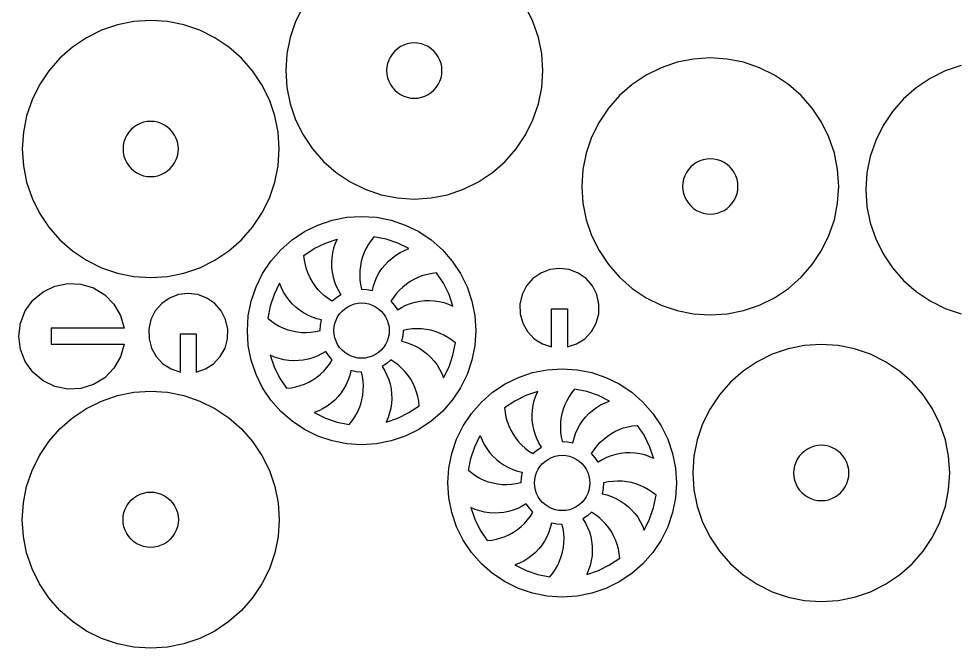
# Model space of a CAD drawing. Extents: x -629.5 to -535.7, y 368.1 to 423.3.
# Drawn here: x -629.54 to -599.98, y 370 to 389.8 of the extents above; entities that cross this region are included whole.
import ezdxf

# ---------------------------------------------------------------- set-up
doc = ezdxf.new("R2010")
doc.units = 0
doc.header["$MEASUREMENT"] = 0
doc.layers.get('0').update_dxf_attribs({"linetype": 'CONTINUOUS'})

msp = doc.modelspace()

# ---------------------------------------------------------------- linework, layer by layer
for points in [[(-620.593, 390.193), (-620.827, 389.719), (-620.997, 389.218), (-621.1, 388.7), (-621.134, 388.172), (-621.1, 387.645), (-620.997, 387.126), (-620.827, 386.625), (-620.593, 386.151), (-620.299, 385.712), (-619.951, 385.314), (-619.553, 384.966), (-619.113, 384.672), (-618.639, 384.438), (-618.139, 384.268), (-617.62, 384.165), (-617.093, 384.13), (-616.565, 384.165), (-616.046, 384.268), (-615.546, 384.438), (-615.072, 384.672), (-614.632, 384.966), (-614.235, 385.314), (-613.886, 385.712), (-613.592, 386.151), (-613.358, 386.625), (-613.188, 387.126), (-613.085, 387.645), (-613.051, 388.172), (-613.085, 388.7), (-613.188, 389.218), (-613.358, 389.719), (-613.592, 390.193)], [(-599.888, 388.331), (-600.389, 388.161), (-600.863, 387.927), (-601.303, 387.633), (-601.7, 387.285), (-602.049, 386.887), (-602.342, 386.448), (-602.576, 385.973), (-602.746, 385.473), (-602.849, 384.954), (-602.884, 384.427), (-602.849, 383.899), (-602.746, 383.38), (-602.576, 382.88), (-602.342, 382.406), (-602.049, 381.966), (-601.7, 381.569), (-601.303, 381.22), (-600.863, 380.926), (-600.389, 380.692), (-599.888, 380.522)]]:
    msp.add_lwpolyline(points)
for points in [[(-627.847, 388.912), (-628.245, 388.564), (-628.593, 388.166), (-628.887, 387.726), (-629.121, 387.252), (-629.291, 386.752), (-629.394, 386.233), (-629.429, 385.706), (-629.394, 385.178), (-629.291, 384.659), (-629.121, 384.159), (-628.887, 383.685), (-628.593, 383.245), (-628.245, 382.848), (-627.847, 382.499), (-627.408, 382.205), (-626.933, 381.971), (-626.433, 381.801), (-625.914, 381.698), (-625.387, 381.664), (-624.859, 381.698), (-624.341, 381.801), (-623.84, 381.971), (-623.366, 382.205), (-622.926, 382.499), (-622.529, 382.848), (-622.18, 383.245), (-621.886, 383.685), (-621.653, 384.159), (-621.483, 384.659), (-621.379, 385.178), (-621.345, 385.706), (-621.379, 386.233), (-621.483, 386.752), (-621.653, 387.252), (-621.886, 387.726), (-622.18, 388.166), (-622.529, 388.564), (-622.926, 388.912), (-623.366, 389.206), (-623.84, 389.44), (-624.341, 389.61), (-624.859, 389.713), (-625.387, 389.747), (-625.914, 389.713), (-626.433, 389.61), (-626.933, 389.44), (-627.408, 389.206)], [(-616.563, 388.862), (-616.658, 388.926), (-616.76, 388.976), (-616.867, 389.013), (-616.979, 389.035), (-617.093, 389.042), (-617.206, 389.035), (-617.318, 389.013), (-617.426, 388.976), (-617.528, 388.926), (-617.622, 388.862), (-617.708, 388.787), (-617.783, 388.702), (-617.846, 388.607), (-617.896, 388.505), (-617.933, 388.397), (-617.955, 388.286), (-617.963, 388.172), (-617.955, 388.059), (-617.933, 387.947), (-617.896, 387.839), (-617.846, 387.737), (-617.783, 387.643), (-617.708, 387.557), (-617.622, 387.482), (-617.528, 387.419), (-617.426, 387.368), (-617.318, 387.332), (-617.206, 387.31), (-617.093, 387.302), (-616.979, 387.31), (-616.867, 387.332), (-616.76, 387.368), (-616.658, 387.419), (-616.563, 387.482), (-616.477, 387.557), (-616.402, 387.643), (-616.339, 387.737), (-616.289, 387.839), (-616.252, 387.947), (-616.23, 388.059), (-616.223, 388.172), (-616.23, 388.286), (-616.252, 388.397), (-616.289, 388.505), (-616.339, 388.607), (-616.402, 388.702), (-616.477, 388.787)], [(-610.985, 382.068), (-610.637, 381.67), (-610.239, 381.322), (-609.8, 381.028), (-609.326, 380.794), (-608.825, 380.624), (-608.306, 380.521), (-607.779, 380.487), (-607.251, 380.521), (-606.733, 380.624), (-606.232, 380.794), (-605.758, 381.028), (-605.318, 381.322), (-604.921, 381.67), (-604.572, 382.068), (-604.278, 382.508), (-604.045, 382.982), (-603.875, 383.482), (-603.772, 384.001), (-603.737, 384.528), (-603.772, 385.056), (-603.875, 385.575), (-604.045, 386.075), (-604.278, 386.549), (-604.572, 386.989), (-604.921, 387.386), (-605.318, 387.735), (-605.758, 388.029), (-606.232, 388.263), (-606.733, 388.433), (-607.251, 388.536), (-607.779, 388.57), (-608.306, 388.536), (-608.825, 388.433), (-609.326, 388.263), (-609.8, 388.029), (-610.239, 387.735), (-610.637, 387.386), (-610.985, 386.989), (-611.279, 386.549), (-611.513, 386.075), (-611.683, 385.575), (-611.786, 385.056), (-611.821, 384.528), (-611.786, 384.001), (-611.683, 383.482), (-611.513, 382.982), (-611.279, 382.508)], [(-625.916, 386.396), (-626.002, 386.321), (-626.077, 386.235), (-626.14, 386.141), (-626.19, 386.039), (-626.227, 385.931), (-626.249, 385.819), (-626.257, 385.706), (-626.249, 385.592), (-626.227, 385.48), (-626.19, 385.373), (-626.14, 385.271), (-626.077, 385.176), (-626.002, 385.09), (-625.916, 385.015), (-625.822, 384.952), (-625.72, 384.902), (-625.612, 384.865), (-625.5, 384.843), (-625.387, 384.836), (-625.273, 384.843), (-625.162, 384.865), (-625.054, 384.902), (-624.952, 384.952), (-624.857, 385.015), (-624.771, 385.09), (-624.696, 385.176), (-624.633, 385.271), (-624.583, 385.373), (-624.546, 385.48), (-624.524, 385.592), (-624.517, 385.706), (-624.524, 385.819), (-624.546, 385.931), (-624.583, 386.039), (-624.633, 386.141), (-624.696, 386.235), (-624.771, 386.321), (-624.857, 386.396), (-624.952, 386.459), (-625.054, 386.509), (-625.162, 386.546), (-625.273, 386.568), (-625.387, 386.576), (-625.5, 386.568), (-625.612, 386.546), (-625.72, 386.509), (-625.822, 386.459)], [(-606.916, 384.642), (-606.938, 384.754), (-606.975, 384.861), (-607.025, 384.963), (-607.089, 385.058), (-607.164, 385.144), (-607.249, 385.219), (-607.344, 385.282), (-607.446, 385.332), (-607.554, 385.369), (-607.665, 385.391), (-607.779, 385.398), (-607.892, 385.391), (-608.004, 385.369), (-608.112, 385.332), (-608.214, 385.282), (-608.308, 385.219), (-608.394, 385.144), (-608.469, 385.058), (-608.532, 384.963), (-608.583, 384.861), (-608.619, 384.754), (-608.641, 384.642), (-608.649, 384.528), (-608.641, 384.415), (-608.619, 384.303), (-608.583, 384.196), (-608.532, 384.093), (-608.469, 383.999), (-608.394, 383.913), (-608.308, 383.838), (-608.214, 383.775), (-608.112, 383.725), (-608.004, 383.688), (-607.892, 383.666), (-607.779, 383.658), (-607.665, 383.666), (-607.554, 383.688), (-607.446, 383.725), (-607.344, 383.775), (-607.249, 383.838), (-607.164, 383.913), (-607.089, 383.999), (-607.025, 384.093), (-606.975, 384.196), (-606.938, 384.303), (-606.916, 384.415), (-606.909, 384.528)], [(-615.279, 379.063), (-615.43, 378.617), (-615.638, 378.196), (-615.899, 377.805), (-616.209, 377.451), (-616.563, 377.141), (-616.954, 376.88), (-617.375, 376.672), (-617.821, 376.521), (-618.282, 376.429), (-618.751, 376.398), (-619.22, 376.429), (-619.681, 376.521), (-620.126, 376.672), (-620.548, 376.88), (-620.939, 377.141), (-621.293, 377.451), (-621.603, 377.805), (-621.864, 378.196), (-622.072, 378.617), (-622.223, 379.063), (-622.315, 379.524), (-622.345, 379.993), (-622.315, 380.462), (-622.223, 380.923), (-622.072, 381.368), (-621.864, 381.79), (-621.603, 382.181), (-621.293, 382.535), (-620.939, 382.845), (-620.548, 383.106), (-620.126, 383.314), (-619.681, 383.465), (-619.22, 383.557), (-618.751, 383.587), (-618.282, 383.557), (-617.821, 383.465), (-617.375, 383.314), (-616.954, 383.106), (-616.563, 382.845), (-616.209, 382.535), (-615.899, 382.181), (-615.638, 381.79), (-615.43, 381.368), (-615.279, 380.923), (-615.187, 380.462), (-615.156, 379.993), (-615.187, 379.524)], [(-620.52, 382.065), (-620.548, 382.209), (-620.564, 382.355), (-620.24, 382.572), (-619.89, 382.744), (-619.522, 382.869), (-619.582, 382.729), (-619.631, 382.584), (-619.667, 382.436), (-619.689, 382.285), (-619.699, 382.132), (-619.695, 381.98), (-619.678, 381.828), (-619.648, 381.678), (-619.605, 381.532), (-619.55, 381.389), (-619.482, 381.253), (-619.403, 381.122), (-619.545, 381.027), (-619.673, 380.915), (-619.796, 380.994), (-619.913, 381.083), (-620.022, 381.182), (-620.123, 381.288), (-620.215, 381.403), (-620.297, 381.525), (-620.369, 381.652), (-620.431, 381.786), (-620.481, 381.924)], [(-618.751, 381.297), (-618.581, 381.286), (-618.413, 381.252), (-618.377, 381.401), (-618.328, 381.545), (-618.267, 381.685), (-618.193, 381.819), (-618.109, 381.946), (-618.014, 382.065), (-617.908, 382.176), (-617.794, 382.277), (-617.671, 382.368), (-617.541, 382.448), (-617.404, 382.516), (-617.262, 382.572), (-617.611, 382.744), (-617.98, 382.869), (-618.362, 382.945), (-618.454, 382.831), (-618.537, 382.709), (-618.609, 382.582), (-618.671, 382.448), (-618.722, 382.311), (-618.761, 382.169), (-618.789, 382.025), (-618.805, 381.879), (-618.809, 381.732), (-618.802, 381.586), (-618.782, 381.44)], [(-612.525, 381.951), (-612.828, 381.914), (-613.113, 381.804), (-613.363, 381.628), (-613.562, 381.398), (-613.7, 381.125), (-613.768, 380.827), (-613.761, 380.522), (-613.681, 380.228), (-613.531, 379.961), (-613.322, 379.739), (-613.064, 379.575), (-612.775, 379.478), (-612.775, 380.675), (-612.275, 380.675), (-612.275, 379.478), (-611.985, 379.575), (-611.728, 379.739), (-611.519, 379.961), (-611.369, 380.228), (-611.289, 380.522), (-611.282, 380.827), (-611.35, 381.125), (-611.487, 381.398), (-611.687, 381.628), (-611.937, 381.804), (-612.222, 381.914)], [(-617.717, 380.787), (-617.622, 380.645), (-617.491, 380.724), (-617.354, 380.792), (-617.212, 380.847), (-617.066, 380.89), (-616.916, 380.92), (-616.764, 380.937), (-616.611, 380.941), (-616.459, 380.931), (-616.308, 380.909), (-616.16, 380.873), (-616.015, 380.824), (-615.875, 380.764), (-616, 381.133), (-616.172, 381.482), (-616.389, 381.806), (-616.534, 381.79), (-616.679, 381.762), (-616.82, 381.723), (-616.958, 381.673), (-617.091, 381.611), (-617.219, 381.539), (-617.341, 381.457), (-617.456, 381.365), (-617.562, 381.264), (-617.661, 381.155), (-617.75, 381.038), (-617.829, 380.915)], [(-628.515, 380.065), (-628.515, 379.565), (-626.223, 379.565), (-626.335, 379.166), (-626.543, 378.808), (-626.832, 378.511), (-627.186, 378.296), (-627.582, 378.174), (-627.996, 378.153), (-628.402, 378.236), (-628.775, 378.415), (-629.092, 378.682), (-629.334, 379.018), (-629.486, 379.404), (-629.537, 379.815), (-629.486, 380.226), (-629.334, 380.612), (-629.092, 380.949), (-628.775, 381.215), (-628.402, 381.395), (-627.996, 381.477), (-627.582, 381.457), (-627.186, 381.335), (-626.832, 381.119), (-626.543, 380.823), (-626.335, 380.464), (-626.223, 380.065)], [(-621.502, 381.132), (-621.627, 380.764), (-621.703, 380.382), (-621.589, 380.29), (-621.467, 380.207), (-621.34, 380.135), (-621.206, 380.073), (-621.069, 380.022), (-620.927, 379.983), (-620.783, 379.955), (-620.637, 379.939), (-620.49, 379.935), (-620.344, 379.942), (-620.198, 379.962), (-620.055, 379.993), (-620.043, 380.163), (-620.01, 380.33), (-620.159, 380.367), (-620.303, 380.416), (-620.443, 380.477), (-620.577, 380.55), (-620.704, 380.635), (-620.823, 380.73), (-620.934, 380.836), (-621.035, 380.95), (-621.126, 381.073), (-621.206, 381.203), (-621.274, 381.34), (-621.33, 381.482)], [(-624.454, 379.888), (-623.954, 379.888), (-623.954, 378.691), (-623.664, 378.789), (-623.407, 378.953), (-623.197, 379.175), (-623.048, 379.441), (-622.967, 379.736), (-622.961, 380.041), (-623.028, 380.339), (-623.166, 380.611), (-623.366, 380.842), (-623.616, 381.018), (-623.901, 381.127), (-624.204, 381.165), (-624.507, 381.127), (-624.792, 381.018), (-625.041, 380.842), (-625.241, 380.611), (-625.379, 380.339), (-625.447, 380.041), (-625.44, 379.736), (-625.36, 379.441), (-625.21, 379.175), (-625, 378.953), (-624.743, 378.789), (-624.454, 378.691)], [(-618.976, 380.833), (-618.864, 380.856), (-618.751, 380.863), (-618.637, 380.856), (-618.526, 380.833), (-618.418, 380.797), (-618.316, 380.746), (-618.221, 380.683), (-618.136, 380.608), (-618.061, 380.523), (-617.997, 380.428), (-617.947, 380.326), (-617.911, 380.218), (-617.888, 380.107), (-617.881, 379.993), (-617.888, 379.879), (-617.911, 379.768), (-617.947, 379.66), (-617.997, 379.558), (-618.061, 379.463), (-618.136, 379.378), (-618.221, 379.303), (-618.316, 379.239), (-618.418, 379.189), (-618.526, 379.153), (-618.637, 379.13), (-618.751, 379.123), (-618.864, 379.13), (-618.976, 379.153), (-619.084, 379.189), (-619.186, 379.239), (-619.281, 379.303), (-619.366, 379.378), (-619.441, 379.463), (-619.504, 379.558), (-619.555, 379.66), (-619.591, 379.768), (-619.613, 379.879), (-619.621, 379.993), (-619.613, 380.107), (-619.591, 380.218), (-619.555, 380.326), (-619.504, 380.428), (-619.441, 380.523), (-619.366, 380.608), (-619.281, 380.683), (-619.186, 380.746), (-619.084, 380.797)], [(-615.799, 379.604), (-615.913, 379.696), (-616.035, 379.779), (-616.162, 379.851), (-616.295, 379.913), (-616.433, 379.964), (-616.575, 380.003), (-616.719, 380.031), (-616.865, 380.047), (-617.012, 380.051), (-617.158, 380.044), (-617.304, 380.024), (-617.447, 379.993), (-617.458, 379.823), (-617.492, 379.656), (-617.343, 379.619), (-617.199, 379.57), (-617.059, 379.509), (-616.925, 379.436), (-616.798, 379.351), (-616.678, 379.256), (-616.568, 379.15), (-616.467, 379.036), (-616.376, 378.913), (-616.296, 378.783), (-616.228, 378.646), (-616.172, 378.504), (-616, 378.853), (-615.875, 379.222)], [(-604.288, 379.557), (-604.815, 379.523), (-605.334, 379.419), (-605.834, 379.25), (-606.309, 379.016), (-606.748, 378.722), (-607.146, 378.373), (-607.494, 377.976), (-607.788, 377.536), (-608.022, 377.062), (-608.192, 376.561), (-608.295, 376.043), (-608.33, 375.515), (-608.295, 374.988), (-608.192, 374.469), (-608.022, 373.969), (-607.788, 373.494), (-607.494, 373.055), (-607.146, 372.657), (-606.748, 372.309), (-606.309, 372.015), (-605.834, 371.781), (-605.334, 371.611), (-604.815, 371.508), (-604.288, 371.474), (-603.76, 371.508), (-603.242, 371.611), (-602.741, 371.781), (-602.267, 372.015), (-601.827, 372.309), (-601.43, 372.657), (-601.081, 373.055), (-600.787, 373.494), (-600.554, 373.969), (-600.384, 374.469), (-600.28, 374.988), (-600.246, 375.515), (-600.28, 376.043), (-600.384, 376.561), (-600.554, 377.062), (-600.787, 377.536), (-601.081, 377.976), (-601.43, 378.373), (-601.827, 378.722), (-602.267, 379.016), (-602.741, 379.25), (-603.242, 379.419), (-603.76, 379.523)], [(-621.113, 378.18), (-620.967, 378.196), (-620.823, 378.224), (-620.682, 378.263), (-620.544, 378.313), (-620.41, 378.375), (-620.283, 378.447), (-620.161, 378.529), (-620.046, 378.621), (-619.94, 378.722), (-619.841, 378.831), (-619.752, 378.948), (-619.673, 379.071), (-619.785, 379.199), (-619.88, 379.341), (-620.011, 379.262), (-620.147, 379.194), (-620.29, 379.139), (-620.436, 379.096), (-620.586, 379.066), (-620.738, 379.049), (-620.89, 379.045), (-621.043, 379.055), (-621.194, 379.077), (-621.342, 379.113), (-621.487, 379.161), (-621.627, 379.222), (-621.502, 378.853), (-621.33, 378.504)], [(-616.938, 377.631), (-616.954, 377.777), (-616.982, 377.921), (-617.021, 378.062), (-617.071, 378.2), (-617.133, 378.333), (-617.205, 378.461), (-617.287, 378.583), (-617.379, 378.698), (-617.48, 378.804), (-617.589, 378.903), (-617.705, 378.992), (-617.829, 379.071), (-617.957, 378.959), (-618.099, 378.864), (-618.02, 378.733), (-617.952, 378.596), (-617.897, 378.454), (-617.854, 378.308), (-617.824, 378.158), (-617.807, 378.006), (-617.803, 377.853), (-617.813, 377.701), (-617.835, 377.55), (-617.871, 377.402), (-617.919, 377.257), (-617.98, 377.117), (-617.611, 377.242), (-617.262, 377.414)], [(-619.14, 377.041), (-619.048, 377.155), (-618.965, 377.277), (-618.893, 377.404), (-618.831, 377.538), (-618.78, 377.675), (-618.741, 377.817), (-618.713, 377.961), (-618.697, 378.107), (-618.692, 378.254), (-618.7, 378.4), (-618.72, 378.546), (-618.751, 378.689), (-618.921, 378.7), (-619.088, 378.734), (-619.125, 378.585), (-619.174, 378.441), (-619.235, 378.301), (-619.308, 378.167), (-619.393, 378.04), (-619.488, 377.92), (-619.594, 377.81), (-619.708, 377.709), (-619.831, 377.618), (-619.961, 377.538), (-620.098, 377.47), (-620.24, 377.414), (-619.89, 377.242), (-619.522, 377.117)], [(-615.291, 377.389), (-614.981, 377.742), (-614.627, 378.052), (-614.236, 378.314), (-613.815, 378.522), (-613.369, 378.673), (-612.908, 378.764), (-612.439, 378.795), (-611.97, 378.764), (-611.509, 378.673), (-611.063, 378.522), (-610.642, 378.314), (-610.251, 378.052), (-609.897, 377.742), (-609.587, 377.389), (-609.326, 376.998), (-609.118, 376.576), (-608.967, 376.131), (-608.875, 375.67), (-608.844, 375.201), (-608.875, 374.731), (-608.967, 374.27), (-609.118, 373.825), (-609.326, 373.403), (-609.587, 373.012), (-609.897, 372.659), (-610.251, 372.349), (-610.642, 372.088), (-611.063, 371.88), (-611.509, 371.729), (-611.97, 371.637), (-612.439, 371.606), (-612.908, 371.637), (-613.369, 371.729), (-613.815, 371.88), (-614.236, 372.088), (-614.627, 372.349), (-614.981, 372.659), (-615.291, 373.012), (-615.552, 373.403), (-615.76, 373.825), (-615.911, 374.27), (-616.003, 374.731), (-616.033, 375.201), (-616.003, 375.67), (-615.911, 376.131), (-615.76, 376.576), (-615.552, 376.998)], [(-629.429, 374.045), (-629.394, 374.572), (-629.291, 375.091), (-629.121, 375.591), (-628.887, 376.066), (-628.593, 376.505), (-628.245, 376.903), (-627.847, 377.251), (-627.408, 377.545), (-626.933, 377.779), (-626.433, 377.949), (-625.914, 378.052), (-625.387, 378.087), (-624.859, 378.052), (-624.341, 377.949), (-623.84, 377.779), (-623.366, 377.545), (-622.926, 377.251), (-622.529, 376.903), (-622.18, 376.505), (-621.886, 376.066), (-621.653, 375.591), (-621.483, 375.091), (-621.379, 374.572), (-621.345, 374.045), (-621.379, 373.517), (-621.483, 372.999), (-621.653, 372.498), (-621.886, 372.024), (-622.18, 371.584), (-622.529, 371.187), (-622.926, 370.838), (-623.366, 370.544), (-623.84, 370.311), (-624.341, 370.141), (-624.859, 370.037), (-625.387, 370.003), (-625.914, 370.037), (-626.433, 370.141), (-626.933, 370.311), (-627.408, 370.544), (-627.847, 370.838), (-628.245, 371.187), (-628.593, 371.584), (-628.887, 372.024), (-629.121, 372.498), (-629.291, 372.999), (-629.394, 373.517)], [(-613.361, 376.123), (-613.233, 376.235), (-613.091, 376.33), (-613.17, 376.46), (-613.238, 376.597), (-613.293, 376.739), (-613.336, 376.886), (-613.366, 377.036), (-613.383, 377.187), (-613.387, 377.34), (-613.377, 377.493), (-613.355, 377.644), (-613.319, 377.792), (-613.27, 377.937), (-613.21, 378.077), (-613.579, 377.952), (-613.928, 377.779), (-614.252, 377.563), (-614.236, 377.417), (-614.208, 377.273), (-614.169, 377.131), (-614.119, 376.993), (-614.057, 376.86), (-613.985, 376.732), (-613.903, 376.611), (-613.811, 376.496), (-613.71, 376.389), (-613.601, 376.291), (-613.484, 376.202)], [(-612.297, 377.789), (-612.359, 377.656), (-612.41, 377.518), (-612.449, 377.377), (-612.477, 377.233), (-612.493, 377.087), (-612.497, 376.94), (-612.49, 376.793), (-612.47, 376.648), (-612.439, 376.504), (-612.269, 376.493), (-612.102, 376.46), (-612.065, 376.608), (-612.016, 376.753), (-611.955, 376.893), (-611.882, 377.027), (-611.797, 377.154), (-611.702, 377.273), (-611.596, 377.384), (-611.482, 377.485), (-611.359, 377.575), (-611.229, 377.655), (-611.092, 377.723), (-610.95, 377.779), (-611.299, 377.952), (-611.668, 378.077), (-612.05, 378.153), (-612.142, 378.039), (-612.225, 377.917)], [(-610.223, 376.998), (-610.077, 377.013), (-609.86, 376.69), (-609.688, 376.34), (-609.563, 375.971), (-609.703, 376.032), (-609.848, 376.081), (-609.996, 376.116), (-610.147, 376.139), (-610.299, 376.148), (-610.452, 376.145), (-610.604, 376.128), (-610.754, 376.098), (-610.9, 376.055), (-611.042, 375.999), (-611.179, 375.932), (-611.31, 375.853), (-611.405, 375.994), (-611.517, 376.123), (-611.438, 376.246), (-611.349, 376.363), (-611.25, 376.472), (-611.144, 376.573), (-611.029, 376.664), (-610.907, 376.747), (-610.779, 376.819), (-610.646, 376.88), (-610.508, 376.931), (-610.367, 376.97)], [(-613.732, 375.371), (-613.743, 375.201), (-613.886, 375.169), (-614.032, 375.15), (-614.178, 375.142), (-614.325, 375.146), (-614.471, 375.163), (-614.615, 375.19), (-614.757, 375.23), (-614.894, 375.281), (-615.028, 375.342), (-615.155, 375.415), (-615.277, 375.497), (-615.391, 375.589), (-615.315, 375.971), (-615.19, 376.34), (-615.018, 376.69), (-614.962, 376.547), (-614.894, 376.411), (-614.814, 376.281), (-614.723, 376.158), (-614.622, 376.043), (-614.511, 375.938), (-614.392, 375.843), (-614.265, 375.758), (-614.131, 375.685), (-613.991, 375.623), (-613.847, 375.574), (-613.698, 375.538)], [(-604.978, 374.986), (-604.903, 374.9), (-604.817, 374.825), (-604.723, 374.762), (-604.621, 374.712), (-604.513, 374.675), (-604.401, 374.653), (-604.288, 374.645), (-604.174, 374.653), (-604.063, 374.675), (-603.955, 374.712), (-603.853, 374.762), (-603.758, 374.825), (-603.672, 374.9), (-603.597, 374.986), (-603.534, 375.08), (-603.484, 375.182), (-603.447, 375.29), (-603.425, 375.402), (-603.418, 375.515), (-603.425, 375.629), (-603.447, 375.741), (-603.484, 375.848), (-603.534, 375.95), (-603.597, 376.045), (-603.672, 376.131), (-603.758, 376.206), (-603.853, 376.269), (-603.955, 376.319), (-604.063, 376.356), (-604.174, 376.378), (-604.288, 376.385), (-604.401, 376.378), (-604.513, 376.356), (-604.621, 376.319), (-604.723, 376.269), (-604.817, 376.206), (-604.903, 376.131), (-604.978, 376.045), (-605.041, 375.95), (-605.091, 375.848), (-605.128, 375.741), (-605.15, 375.629), (-605.158, 375.515), (-605.15, 375.402), (-605.128, 375.29), (-605.091, 375.182), (-605.041, 375.08)], [(-613.129, 375.73), (-613.054, 375.816), (-612.969, 375.891), (-612.874, 375.954), (-612.772, 376.004), (-612.664, 376.041), (-612.553, 376.063), (-612.439, 376.071), (-612.325, 376.063), (-612.214, 376.041), (-612.106, 376.004), (-612.004, 375.954), (-611.909, 375.891), (-611.824, 375.816), (-611.749, 375.73), (-611.685, 375.636), (-611.635, 375.534), (-611.599, 375.426), (-611.576, 375.314), (-611.569, 375.201), (-611.576, 375.087), (-611.599, 374.975), (-611.635, 374.868), (-611.685, 374.766), (-611.749, 374.671), (-611.824, 374.585), (-611.909, 374.51), (-612.004, 374.447), (-612.106, 374.397), (-612.214, 374.36), (-612.325, 374.338), (-612.439, 374.331), (-612.553, 374.338), (-612.664, 374.36), (-612.772, 374.397), (-612.874, 374.447), (-612.969, 374.51), (-613.054, 374.585), (-613.129, 374.671), (-613.192, 374.766), (-613.243, 374.868), (-613.279, 374.975), (-613.302, 375.087), (-613.309, 375.201), (-613.302, 375.314), (-613.279, 375.426), (-613.243, 375.534), (-613.192, 375.636)], [(-611.135, 375.201), (-611.146, 375.03), (-611.18, 374.863), (-611.031, 374.827), (-610.887, 374.778), (-610.747, 374.716), (-610.613, 374.643), (-610.486, 374.559), (-610.367, 374.463), (-610.256, 374.358), (-610.155, 374.244), (-610.064, 374.121), (-609.984, 373.99), (-609.916, 373.854), (-609.86, 373.712), (-609.688, 374.061), (-609.563, 374.43), (-609.487, 374.812), (-609.601, 374.904), (-609.723, 374.986), (-609.85, 375.059), (-609.984, 375.121), (-610.121, 375.171), (-610.263, 375.211), (-610.407, 375.239), (-610.553, 375.255), (-610.7, 375.259), (-610.846, 375.251), (-610.992, 375.232)], [(-624.633, 374.48), (-624.583, 374.378), (-624.546, 374.27), (-624.524, 374.158), (-624.517, 374.045), (-624.524, 373.931), (-624.546, 373.82), (-624.583, 373.712), (-624.633, 373.61), (-624.696, 373.515), (-624.771, 373.429), (-624.857, 373.354), (-624.952, 373.291), (-625.054, 373.241), (-625.162, 373.204), (-625.273, 373.182), (-625.387, 373.175), (-625.5, 373.182), (-625.612, 373.204), (-625.72, 373.241), (-625.822, 373.291), (-625.916, 373.354), (-626.002, 373.429), (-626.077, 373.515), (-626.14, 373.61), (-626.19, 373.712), (-626.227, 373.82), (-626.249, 373.931), (-626.257, 374.045), (-626.249, 374.158), (-626.227, 374.27), (-626.19, 374.378), (-626.14, 374.48), (-626.077, 374.574), (-626.002, 374.66), (-625.916, 374.735), (-625.822, 374.798), (-625.72, 374.848), (-625.612, 374.885), (-625.5, 374.907), (-625.387, 374.915), (-625.273, 374.907), (-625.162, 374.885), (-625.054, 374.848), (-624.952, 374.798), (-624.857, 374.735), (-624.771, 374.66), (-624.696, 374.574)], [(-614.801, 373.388), (-614.655, 373.404), (-614.511, 373.431), (-614.37, 373.47), (-614.232, 373.521), (-614.098, 373.583), (-613.971, 373.655), (-613.849, 373.737), (-613.734, 373.829), (-613.628, 373.929), (-613.529, 374.039), (-613.44, 374.155), (-613.361, 374.279), (-613.473, 374.407), (-613.568, 374.549), (-613.699, 374.47), (-613.836, 374.402), (-613.978, 374.347), (-614.124, 374.304), (-614.274, 374.274), (-614.426, 374.257), (-614.578, 374.253), (-614.731, 374.262), (-614.882, 374.285), (-615.03, 374.321), (-615.175, 374.369), (-615.315, 374.43), (-615.19, 374.061), (-615.018, 373.712)], [(-610.626, 372.838), (-610.642, 372.984), (-610.67, 373.128), (-610.709, 373.27), (-610.759, 373.408), (-610.821, 373.541), (-610.893, 373.669), (-610.975, 373.791), (-611.067, 373.905), (-611.168, 374.012), (-611.277, 374.11), (-611.394, 374.199), (-611.517, 374.279), (-611.645, 374.166), (-611.787, 374.072), (-611.708, 373.941), (-611.64, 373.804), (-611.585, 373.662), (-611.542, 373.515), (-611.512, 373.366), (-611.495, 373.214), (-611.491, 373.061), (-611.501, 372.909), (-611.523, 372.758), (-611.559, 372.609), (-611.607, 372.464), (-611.668, 372.324), (-611.299, 372.45), (-610.95, 372.622)], [(-612.828, 372.248), (-612.736, 372.363), (-612.653, 372.484), (-612.581, 372.612), (-612.519, 372.745), (-612.468, 372.883), (-612.429, 373.024), (-612.401, 373.169), (-612.385, 373.315), (-612.381, 373.461), (-612.388, 373.608), (-612.408, 373.753), (-612.439, 373.897), (-612.609, 373.908), (-612.776, 373.941), (-612.813, 373.793), (-612.862, 373.648), (-612.923, 373.509), (-612.996, 373.375), (-613.081, 373.247), (-613.176, 373.128), (-613.282, 373.018), (-613.396, 372.917), (-613.519, 372.826), (-613.649, 372.746), (-613.786, 372.678), (-613.928, 372.622), (-613.578, 372.45), (-613.21, 372.324)]]:
    msp.add_lwpolyline(points, close=True)

doc.saveas('drawing.dxf')
